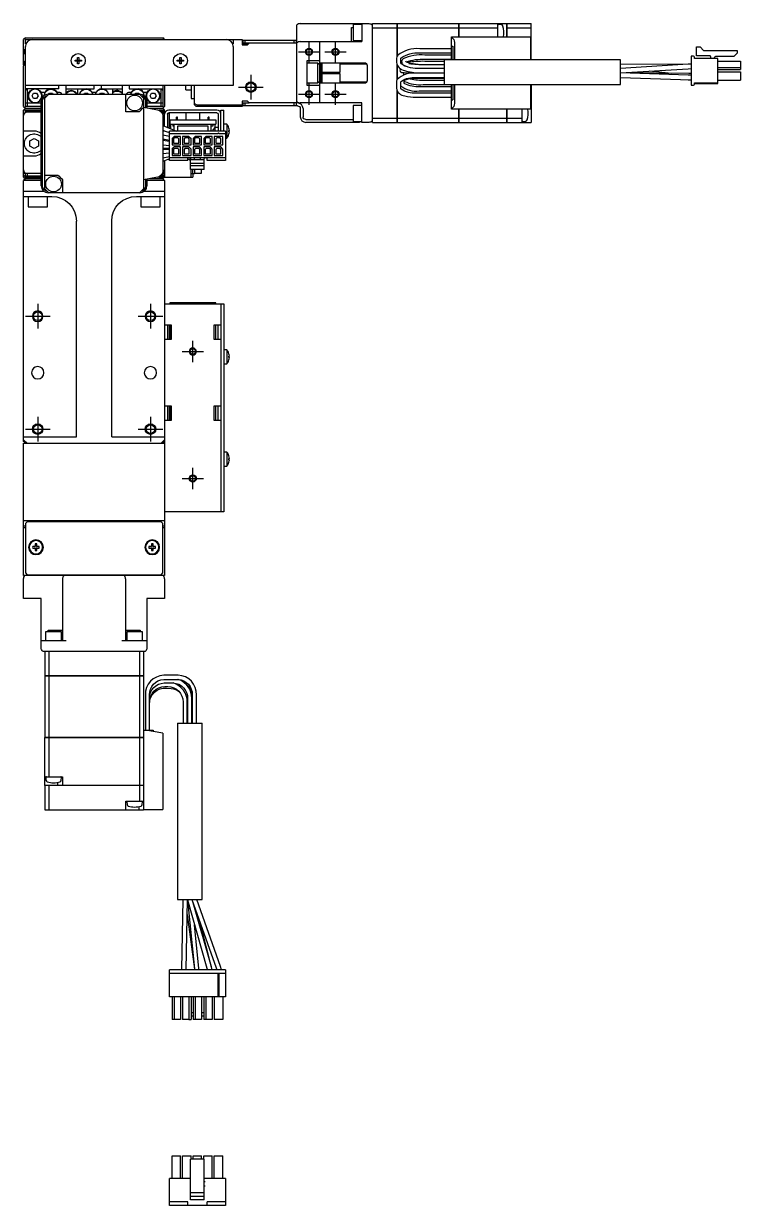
# Model space of a CAD drawing. Extents: x 0 to 1083, y -8 to 883.
# Drawn here: x 320 to 523.4, y 548.3 to 883.5 of the extents above; entities that cross this region are included whole.
import ezdxf

# ---------------------------------------------------------------- set-up
doc = ezdxf.new("R2010")
doc.units = 0
doc.header["$LTSCALE"] = 0.5
doc.linetypes.add('CENTER', pattern=[50.8, 31.75, -6.35, 6.35, -6.35])
for name, color, linetype in [('MSM_CENTER', 1, 'CENTER'), ('MSM_CONTINUOUS', 7, 'CONTINUOUS'), ('MSM_NARROW', 5, 'CONTINUOUS')]:
    doc.layers.add(name, color=color, linetype=linetype)

msp = doc.modelspace()

# ---------------------------------------------------------------- linework, layer by layer
at = {"layer": 'MSM_CENTER'}
for p, q in [((401, 872.47), (401, 878.47)), ((408.5, 872.47), (408.5, 878.47)), ((398, 875.47), (404, 875.47)), ((405.5, 875.47), (411.5, 875.47)), ((384.5, 868.97), (384.5, 861.97)), ((381, 865.47), (388, 865.47)), ((401, 860.47), (401, 866.47)), ((408.5, 860.47), (408.5, 866.47)), ((398, 863.47), (404, 863.47)), ((405.5, 863.47), (411.5, 863.47)), ((324, 803.97), (324, 796.97)), ((356, 803.97), (356, 796.97)), ((320.5, 800.47), (327.5, 800.47)), ((352.5, 800.47), (359.5, 800.47)), ((368, 787.47), (368, 793.47)), ((365, 790.47), (371, 790.47)), ((324, 771.97), (324, 764.97)), ((356, 771.97), (356, 764.97)), ((320.5, 768.47), (327.5, 768.47)), ((352.5, 768.47), (359.5, 768.47)), ((368, 751.47), (368, 757.47)), ((365, 754.47), (371, 754.47))]:
    msp.add_line(p, q, dxfattribs=at)
at = {"layer": 'MSM_CONTINUOUS'}
for p, q in [((397.5, 877.99), (397.5, 883.09)), ((398.5, 883.47), (418, 883.47)), ((413, 882.42), (413.5, 882.42)), ((413, 878.37), (413, 882.42)), ((413.5, 883.22), (413.5, 878.72)), ((416, 883.22), (413.5, 883.22)), ((416, 883.47), (416, 878.37)), ((419, 883.47), (425.99, 883.47)), ((419, 855.47), (419, 883.47)), ((419, 882.32), (425.99, 882.32)), ((425.99, 874.18), (425.99, 883.47)), ((426, 883.46), (425.99, 883.46)), ((426, 882.32), (425.99, 882.32)), ((426, 883.47), (426, 874.2)), ((426, 883.47), (443.49, 883.47)), ((426, 882.32), (443.49, 882.32)), ((443.49, 879.77), (443.49, 883.47)), ((443.5, 883.46), (443.49, 883.46)), ((443.5, 882.32), (443.49, 882.32)), ((443.5, 883.47), (457.1, 883.47)), ((443.5, 883.47), (443.5, 879.77)), ((443.5, 882.32), (454.6, 882.32)), ((454.6, 879.77), (454.6, 883.47)), ((455.59, 883.13), (454.82, 883.2)), ((457.1, 879.77), (457.1, 883.47)), ((457.1, 883.46), (457.11, 883.46)), ((457.1, 882.32), (457.11, 882.32)), ((457.11, 883.47), (464, 883.47)), ((457.11, 883.47), (457.11, 879.77)), ((457.11, 882.32), (464, 882.32)), ((464, 873.24), (464, 883.47)), ((320.5, 879.47), (320, 878.97)), ((320, 871.77), (320, 878.97)), ((320.5, 878.97), (320.25, 879.22)), ((320.5, 879.47), (359.5, 879.47)), ((320.5, 877.77), (320.5, 878.97)), ((320.5, 878.97), (382, 878.97)), ((359.75, 879.22), (359.5, 879.47)), ((359.75, 879.22), (359.5, 878.97)), ((360, 878.97), (359.75, 879.22)), ((379.5, 878.97), (379.5, 877.77)), ((382, 878.97), (382, 877.47)), ((382.3, 877.97), (382.3, 878.77)), ((382.3, 878.77), (397.3, 878.77)), ((382.8, 878.77), (382.8, 877.97)), ((396.8, 877.97), (396.8, 878.77)), ((397.3, 878.77), (397.3, 877.97)), ((398.5, 878.37), (416, 878.37)), ((404, 878.37), (404, 872.34)), ((413.5, 878.72), (416, 878.72)), ((441.4, 879.77), (463.9, 879.77)), ((441.4, 873.24), (441.4, 879.77)), ((441.4, 879.66), (442, 879.06)), ((463.9, 873.24), (463.9, 879.77)), ((320.2, 876.17), (320.2, 874.97)), ((320.2, 876.17), (320.5, 876.17)), ((320.2, 874.97), (320.5, 874.97)), ((320.5, 859.97), (320.5, 876.97)), ((379.5, 876.97), (379.5, 865.97)), ((383.75, 877.72), (382, 877.72)), ((382, 877.47), (383.5, 877.47)), ((397.5, 877.97), (382.3, 877.97)), ((384, 877.97), (383.5, 877.47)), ((397.5, 860.97), (397.5, 877.97)), ((441.4, 876.37), (432.4, 876.37)), ((432.4, 875.17), (441.4, 875.17)), ((441.4, 877.07), (441.79, 877.07)), ((441.79, 877.07), (441.79, 873.24)), ((442.27, 877.29), (442.27, 873.24)), ((510.95, 876.85), (511.95, 876.85)), ((510.95, 874.32), (510.95, 876.85)), ((511.95, 876.85), (512.97, 875.83)), ((512.97, 875.83), (522.51, 875.83)), ((522.51, 875.13), (521.51, 874.13)), ((522.51, 875.83), (522.51, 875.13)), ((320, 872.47), (320.5, 872.97)), ((320.5, 872.47), (320, 872.47)), ((320, 872.27), (320.5, 872.27)), ((320.5, 871.97), (320, 871.47)), ((320.1, 871.67), (320, 871.77)), ((320, 859.97), (320, 871.47)), ((320.1, 871.57), (320.1, 871.77)), ((320.5, 871.47), (320.25, 871.72)), ((320.5, 872.07), (320.4, 872.07)), ((334.62, 873.15), (335.32, 873.15)), ((334.62, 872.79), (334.62, 873.15)), ((335.32, 872.79), (334.62, 872.79)), ((335.32, 873.86), (335.68, 873.86)), ((335.32, 873.15), (335.32, 873.86)), ((335.33, 873.14), (335.32, 873.15)), ((335.33, 872.8), (335.32, 872.79)), ((335.32, 872.08), (335.32, 872.79)), ((335.68, 872.08), (335.32, 872.08)), ((335.33, 873.14), (335.67, 873.14)), ((335.33, 872.8), (335.33, 873.14)), ((335.67, 872.8), (335.33, 872.8)), ((335.67, 873.14), (335.68, 873.15)), ((335.67, 873.14), (335.67, 872.8)), ((335.67, 872.8), (335.68, 872.79)), ((335.68, 873.86), (335.68, 873.15)), ((335.68, 873.15), (336.39, 873.15)), ((335.68, 872.79), (335.68, 872.08)), ((336.39, 872.79), (335.68, 872.79)), ((336.39, 873.15), (336.39, 872.79)), ((363.62, 873.15), (364.32, 873.15)), ((363.62, 872.79), (363.62, 873.15)), ((364.32, 872.79), (363.62, 872.79)), ((364.32, 873.86), (364.68, 873.86)), ((364.32, 873.15), (364.32, 873.86)), ((364.33, 873.14), (364.32, 873.15)), ((364.33, 872.8), (364.32, 872.79)), ((364.32, 872.08), (364.32, 872.79)), ((364.68, 872.08), (364.32, 872.08)), ((364.33, 873.14), (364.67, 873.14)), ((364.33, 872.8), (364.33, 873.14)), ((364.67, 872.8), (364.33, 872.8)), ((364.67, 873.14), (364.68, 873.15)), ((364.67, 873.14), (364.67, 872.8)), ((364.67, 872.8), (364.68, 872.79)), ((364.68, 873.86), (364.68, 873.15)), ((364.68, 873.15), (365.39, 873.15)), ((364.68, 872.79), (364.68, 872.08)), ((365.39, 872.79), (364.68, 872.79)), ((365.39, 873.15), (365.39, 872.79)), ((400.5, 872.97), (404, 872.97)), ((400.5, 865.97), (400.5, 872.97)), ((403.5, 872.22), (400.5, 872.22)), ((403.5, 866.72), (403.5, 872.22)), ((404, 872.34), (404.09, 872.34)), ((404.01, 872.32), (404.09, 872.34)), ((404.1, 866.59), (404.1, 872.35)), ((404.3, 871.97), (404.1, 871.77)), ((404.3, 872.37), (416.7, 872.37)), ((404.3, 871.97), (404.3, 866.97)), ((404.6, 871.97), (404.3, 871.97)), ((404.6, 872.37), (404.6, 869.72)), ((409.8, 869.72), (409.8, 872.37)), ((417.39, 871.97), (409.8, 871.97)), ((417.5, 871.57), (417.5, 867.37)), ((425.8, 873.42), (425.8, 872.47)), ((425.99, 867.57), (425.99, 871.82)), ((426, 871.79), (426, 867.59)), ((427, 872.47), (427, 873.42)), ((427.29, 872.84), (427.28, 872.68)), ((427.28, 872.68), (427.3, 872.53)), ((427.33, 872.99), (427.29, 872.84)), ((427.3, 872.53), (427.32, 872.43)), ((427.32, 872.43), (427.34, 872.39)), ((427.32, 872.43), (427.32, 872.43)), ((427.4, 873.13), (427.33, 872.99)), ((427.34, 872.39), (427.41, 872.19)), ((427.5, 873.28), (427.4, 873.13)), ((427.41, 872.19), (427.48, 872.04)), ((427.48, 872.04), (427.58, 871.9)), ((427.57, 873.36), (427.5, 873.28)), ((427.66, 873.45), (427.57, 873.36)), ((427.58, 871.9), (427.58, 871.9)), ((428.52, 872.64), (428.46, 872.8)), ((439.4, 872.77), (433.86, 872.77)), ((441.4, 874.57), (433.88, 874.57)), ((433.88, 873.37), (441.4, 873.37)), ((433.98, 871.82), (433.94, 871.82)), ((439.4, 871.82), (433.96, 871.82)), ((439.4, 866.24), (439.4, 873.24)), ((489.4, 873.24), (439.4, 873.24)), ((489.4, 866.24), (489.4, 873.24)), ((509.07, 872.02), (489.4, 871.87)), ((508.54, 871.97), (489.4, 870.77)), ((509.4, 872.01), (508.54, 871.97)), ((509.4, 872.02), (508.79, 872.02)), ((509.4, 872.02), (509.07, 872.02)), ((510.12, 874.28), (509.4, 874.28)), ((509.4, 874.28), (509.4, 866)), ((510.42, 873.57), (510.42, 873.98)), ((517.05, 873.57), (510.42, 873.57)), ((514.8, 874.32), (510.95, 874.32)), ((514.95, 874.17), (514.95, 873.57)), ((516.1, 873.57), (516.1, 873.85)), ((521.51, 874.13), (516.38, 874.13)), ((517.05, 866.46), (517.05, 873.57)), ((517.05, 872.84), (523.4, 872.84)), ((523.4, 872.84), (523.4, 870.44)), ((404.6, 869.72), (409.8, 869.72)), ((404.6, 869.22), (404.6, 866.57)), ((409.8, 869.22), (404.6, 869.22)), ((409.8, 866.57), (409.8, 869.22)), ((426.84, 870.46), (426.8, 870.26)), ((426.8, 870.26), (426.8, 870.23)), ((426.8, 870.26), (426.8, 870.26)), ((426.8, 870.25), (426.8, 870.23)), ((426.8, 870.23), (426.81, 870.12)), ((426.81, 870.12), (426.85, 870)), ((427.01, 870.71), (426.84, 870.46)), ((426.85, 870), (426.9, 869.9)), ((426.9, 869.9), (426.97, 869.82)), ((426.97, 869.82), (427.06, 869.74)), ((427.06, 869.74), (427.15, 869.69)), ((427.15, 869.69), (427.25, 869.65)), ((427.25, 869.65), (427.37, 869.63)), ((427.37, 869.63), (427.37, 869.63)), ((427.8, 869.6), (427.8, 869.55)), ((427.8, 869.55), (427.8, 869.14)), ((427.8, 869.14), (427.8, 869.11)), ((427.8, 869.11), (427.86, 868.86)), ((439.4, 869.42), (431.4, 869.42)), ((431.4, 868.22), (431.47, 868.22)), ((439.4, 870.72), (432.4, 870.72)), ((432.4, 869.52), (439.4, 869.52)), ((432.4, 868.22), (439.4, 868.22)), ((508.61, 868.85), (489.4, 869.47)), ((489.4, 868.17), (509.29, 867.53)), ((489.42, 869.47), (508.62, 870.67)), ((508.73, 869.33), (489.42, 869.47)), ((503.88, 869.36), (497.55, 869.98)), ((509.4, 868.83), (508.61, 868.85)), ((508.62, 870.67), (509.4, 870.71)), ((509.4, 869.32), (508.73, 869.33)), ((517.05, 871.04), (523.4, 871.04)), ((517.05, 870.44), (523.4, 870.44)), ((517.05, 869.84), (523.4, 869.84)), ((523.4, 869.84), (523.4, 867.44)), ((379.5, 865.97), (320.5, 865.97)), ((320.5, 864.47), (321, 864.97)), ((330, 864.97), (320.5, 864.97)), ((321, 864.97), (321, 859.97)), ((330, 864.97), (330, 865.97)), ((332, 865.97), (332, 863.47)), ((332, 864.97), (340, 864.97)), ((335.3, 864.97), (335.3, 863.47)), ((340, 864.97), (340, 865.97)), ((342, 865.97), (342, 864.97)), ((342, 864.97), (348, 864.97)), ((345.3, 863.47), (345.3, 864.97)), ((348, 865.97), (348, 863.47)), ((350, 865.97), (350, 864.97)), ((350, 864.97), (359.5, 864.97)), ((359, 859.97), (359, 864.97)), ((359, 864.97), (359.5, 864.47)), ((359.5, 865.97), (359.5, 859.97)), ((360, 865.97), (360, 859.97)), ((366, 864.72), (366, 865.97)), ((366, 864.72), (367.5, 864.72)), ((367.5, 865.97), (367.5, 862.22)), ((368.5, 860.47), (368.5, 865.97)), ((400.5, 866.72), (403.5, 866.72)), ((404, 865.97), (400.5, 865.97)), ((404, 866.6), (404, 860.97)), ((404, 866.6), (404.09, 866.6)), ((404.09, 866.6), (404.01, 866.63)), ((404.1, 867.17), (404.3, 866.97)), ((404.3, 866.97), (404.6, 866.97)), ((416.7, 866.57), (404.3, 866.57)), ((409.8, 866.97), (417.39, 866.97)), ((425.8, 866.87), (425.8, 865.13)), ((427, 865.13), (427, 866.87)), ((428, 866.53), (428, 867.26)), ((428, 867.18), (428.08, 867.1)), ((430.12, 868.05), (432.4, 867.97)), ((432.4, 867.97), (439.4, 867.97)), ((441.4, 865.57), (432.4, 865.57)), ((439.4, 867.37), (433.4, 867.37)), ((433.4, 866.17), (441.4, 866.17)), ((439.4, 866.24), (489.4, 866.24)), ((441.4, 859.17), (441.4, 866.24)), ((441.79, 866.24), (441.79, 861.87)), ((442.27, 866.24), (442.27, 861.65)), ((463.9, 859.17), (463.9, 866.24)), ((464, 866.24), (464, 855.47)), ((508.57, 867.55), (509.4, 867.53)), ((509.29, 867.53), (509.4, 867.52)), ((509.4, 866), (510.12, 866)), ((510.42, 866.71), (517.05, 866.71)), ((510.42, 866.3), (510.42, 866.71)), ((510.42, 866.46), (517.05, 866.46)), ((517.05, 867.44), (523.4, 867.44)), ((322.39, 862.97), (322.82, 863.72)), ((322.82, 862.22), (322.39, 862.97)), ((322.82, 863.72), (323.68, 863.72)), ((323.68, 862.22), (322.82, 862.22)), ((323.68, 863.72), (324.12, 862.97)), ((324.12, 862.97), (323.68, 862.22)), ((326.02, 863.97), (324.98, 863.97)), ((324.98, 861.97), (325.07, 861.97)), ((325, 837.47), (325, 861.47)), ((325.38, 837.47), (325.38, 861.47)), ((326, 836.63), (326, 862.32)), ((327, 863.47), (353, 863.47)), ((327.17, 863.47), (327.32, 863.72)), ((327.32, 863.72), (328.18, 863.72)), ((328.18, 863.72), (328.33, 863.47)), ((330, 863.97), (329.48, 863.97)), ((337.17, 863.47), (337.32, 863.72)), ((337.32, 863.72), (338.18, 863.72)), ((338.18, 863.72), (338.33, 863.47)), ((340.52, 863.97), (339.48, 863.97)), ((341.67, 863.47), (341.82, 863.72)), ((341.82, 863.72), (342.68, 863.72)), ((342.68, 863.72), (342.83, 863.47)), ((349, 858.47), (349, 863.47)), ((350.52, 863.97), (350, 863.97)), ((351.67, 863.47), (351.82, 863.72)), ((351.82, 863.72), (352.68, 863.72)), ((352.68, 863.72), (352.83, 863.47)), ((355.02, 863.97), (353.98, 863.97)), ((354, 862.32), (354, 836.62)), ((354.62, 861.47), (354.62, 859.66)), ((354.94, 861.97), (355.02, 861.97)), ((355, 861.47), (355, 859.59)), ((355.89, 862.97), (356.32, 863.72)), ((356.32, 862.22), (355.89, 862.97)), ((356.32, 863.72), (357.18, 863.72)), ((357.18, 862.22), (356.32, 862.22)), ((357.18, 863.72), (357.62, 862.97)), ((357.62, 862.97), (357.18, 862.22)), ((367.5, 862.22), (368.5, 862.22)), ((383.5, 861.47), (382, 861.47)), ((382, 861.47), (382, 859.97)), ((383.5, 861.47), (384, 860.97)), ((425.99, 855.47), (425.99, 864.52)), ((426, 864.5), (426, 855.47)), ((441.4, 863.77), (431.4, 863.77)), ((431.4, 862.57), (441.4, 862.57)), ((432.27, 864.37), (432.4, 864.37)), ((432.4, 864.37), (441.4, 864.37)), ((441.4, 861.87), (441.79, 861.87)), ((320, 859.97), (320.5, 859.47)), ((320.25, 859.22), (320, 858.97)), ((325, 858.97), (320, 858.97)), ((320, 839.97), (320, 858.97)), ((320.25, 859.72), (320.5, 859.97)), ((320.25, 859.22), (320.5, 859.47)), ((320.5, 858.97), (320.25, 859.22)), ((320.5, 860.97), (325, 860.97)), ((325, 859.97), (320.5, 859.97)), ((320.5, 859.47), (325, 859.47)), ((320.5, 858.24), (320.5, 858.77)), ((320.5, 858.77), (325, 858.77)), ((321, 858.77), (321, 858.37)), ((325, 858.37), (321, 858.37)), ((352.75, 858.47), (349, 858.47)), ((354, 859.77), (358.01, 859.06)), ((355, 860.97), (359.5, 860.97)), ((359.5, 859.97), (355, 859.97)), ((355.7, 859.47), (359.5, 859.47)), ((360, 858.97), (358.35, 858.97)), ((358.73, 858.77), (359.5, 858.77)), ((359, 858.54), (359, 858.77)), ((359.5, 859.97), (359.75, 859.72)), ((359.5, 859.47), (360, 859.97)), ((359.5, 859.47), (359.75, 859.22)), ((359.75, 859.22), (359.5, 858.97)), ((359.5, 858.77), (359.5, 858.24)), ((360, 858.97), (359.75, 859.22)), ((360, 854.36), (360, 858.97)), ((374.8, 858.97), (361.2, 858.97)), ((374.8, 858.17), (361.2, 858.17)), ((366, 858.17), (366, 856.17)), ((368.5, 860.78), (369.11, 860.47)), ((369, 859.97), (368.5, 860.47)), ((382, 859.97), (369, 859.97)), ((369.11, 860.47), (382, 860.47)), ((369.11, 860.47), (369.61, 859.97)), ((370, 856.17), (370, 858.17)), ((376, 858.97), (376.8, 858.97)), ((376, 852.94), (376, 858.97)), ((376.8, 852.94), (376.8, 858.97)), ((382.3, 860.17), (382.3, 860.97)), ((382.3, 860.97), (384, 860.97)), ((397.7, 860.17), (382.3, 860.17)), ((382.8, 860.97), (382.8, 860.17)), ((397.7, 860.97), (384, 860.97)), ((396.8, 860.17), (396.8, 860.97)), ((397.3, 860.97), (397.3, 860.17)), ((416, 860.97), (398.5, 860.97)), ((398.5, 859.37), (398.5, 857.07)), ((399.3, 859.37), (399.3, 857.07)), ((413.5, 860.22), (413.5, 855.72)), ((416, 860.22), (413.5, 860.22)), ((416, 855.47), (416, 860.97)), ((442, 859.88), (441.4, 859.28)), ((463.9, 859.17), (441.4, 859.17)), ((443.49, 855.47), (443.49, 859.17)), ((443.5, 859.17), (443.5, 855.47)), ((457.1, 855.47), (457.1, 859.17)), ((457.11, 859.17), (457.11, 855.47)), ((461.5, 855.47), (461.5, 859.17)), ((463.9, 859.22), (464, 859.22)), ((320.2, 857.97), (320, 857.97)), ((359.5, 857.29), (359.5, 841.65)), ((360, 857.97), (359.8, 857.97)), ((360.8, 857.77), (360.8, 854.02)), ((361.3, 857.97), (360.86, 857.97)), ((361.3, 857.97), (361.3, 853.97)), ((361.5, 856.17), (361.5, 854.97)), ((361.5, 856.17), (374.5, 856.17)), ((361.5, 854.97), (374.5, 854.97)), ((361.75, 853.62), (361.75, 854.97)), ((362.3, 854.97), (362.3, 854.42)), ((362.75, 853.19), (362.75, 854.97)), ((363.38, 856.17), (363.38, 856.97)), ((363.63, 856.97), (363.38, 856.97)), ((363.63, 856.17), (363.63, 856.97)), ((372.38, 856.17), (372.38, 856.97)), ((372.63, 856.97), (372.38, 856.97)), ((372.63, 856.17), (372.63, 856.97)), ((373.25, 852.94), (373.25, 854.97)), ((373.71, 854.97), (373.71, 854.42)), ((374.25, 854.97), (374.25, 853.92)), ((374.5, 856.17), (374.5, 854.97)), ((375.2, 857.77), (375.2, 852.94)), ((377.7, 854.97), (376.8, 854.97)), ((377.7, 854.97), (377.7, 850.97)), ((400.1, 856.27), (413.5, 856.27)), ((415.3, 855.47), (400.1, 855.47)), ((413.5, 855.72), (416, 855.72)), ((414.8, 855.47), (414.8, 855.72)), ((415.3, 855.72), (415.3, 855.47)), ((418, 855.47), (416, 855.47)), ((419, 856.63), (425.99, 856.63)), ((419, 855.47), (425.99, 855.47)), ((426, 856.63), (425.99, 856.63)), ((426, 855.48), (425.99, 855.48)), ((426, 856.63), (443.49, 856.63)), ((426, 855.47), (443.49, 855.47)), ((443.5, 856.63), (443.49, 856.63)), ((443.5, 855.48), (443.49, 855.48)), ((443.5, 856.63), (457.1, 856.63)), ((443.5, 855.47), (457.1, 855.47)), ((457.1, 856.63), (457.11, 856.63)), ((457.1, 855.48), (457.11, 855.48)), ((457.11, 856.63), (461.5, 856.63)), ((457.11, 855.47), (464, 855.47)), ((461.71, 855.74), (462.48, 855.81)), ((323, 852.97), (320, 852.97)), ((359.5, 854.57), (363.35, 852.94)), ((359.5, 853.2), (361.4, 852.6)), ((359.5, 851.95), (361.4, 851.58)), ((359.52, 853.26), (360.13, 853)), ((360, 853.04), (360, 853.06)), ((360.92, 853.97), (361.3, 853.97)), ((377.25, 852.94), (361.4, 852.94)), ((361.4, 844.66), (361.4, 852.94)), ((375.17, 852.23), (361.4, 852.23)), ((362.72, 851.5), (362.12, 850.9)), ((362.75, 854.42), (362.3, 854.42)), ((364.52, 851.5), (362.72, 851.5)), ((363.75, 852.94), (363.75, 854.47)), ((363.75, 854.47), (372.25, 854.47)), ((364.52, 849.1), (364.52, 851.5)), ((365.12, 851.5), (365.12, 849.1)), ((366.92, 851.5), (365.12, 851.5)), ((366.92, 851.5), (367.52, 850.9)), ((368.72, 851.5), (368.12, 850.9)), ((370.52, 851.5), (368.72, 851.5)), ((370.52, 849.1), (370.52, 851.5)), ((371.72, 851.5), (371.12, 850.9)), ((373.52, 851.5), (371.72, 851.5)), ((372.25, 854.47), (372.25, 852.94)), ((373.71, 854.42), (373.25, 854.42)), ((373.52, 849.1), (373.52, 851.5)), ((374.3, 853.97), (373.8, 853.47)), ((373.8, 852.94), (373.8, 853.47)), ((376.52, 851.5), (374.12, 851.5)), ((374.12, 851.5), (374.12, 849.1)), ((374.3, 853.97), (374.3, 852.94)), ((375.2, 853.97), (374.3, 853.97)), ((375.17, 852.23), (375.17, 852.33)), ((375.47, 852.33), (375.47, 852.23)), ((377.25, 852.23), (375.47, 852.23)), ((376.52, 849.1), (376.52, 851.5)), ((377.25, 852.94), (377.25, 844.66)), ((378.27, 853.86), (378.28, 853.86)), ((378.27, 852.79), (378.27, 853.15)), ((378.27, 853.15), (378.39, 853.15)), ((378.39, 852.79), (378.27, 852.79)), ((378.28, 852.08), (378.27, 852.08)), ((321.75, 850.19), (323, 850.91)), ((321.75, 848.75), (321.75, 850.19)), ((323, 848.03), (321.75, 848.75)), ((323, 850.91), (324.25, 850.19)), ((324.25, 848.75), (323, 848.03)), ((324.25, 850.19), (324.25, 848.75)), ((361.4, 850.36), (359.5, 850.73)), ((361.4, 850.07), (359.5, 850.35)), ((359.5, 849.13), (361.4, 848.86)), ((361.4, 848.1), (359.5, 848.06)), ((360, 850.63), (360, 850.27)), ((360, 848.07), (360, 847.78)), ((362.12, 850.9), (362.12, 849.1)), ((362.12, 849.1), (364.52, 849.1)), ((362.12, 847.9), (362.72, 848.5)), ((362.79, 851.05), (362.54, 850.8)), ((362.54, 850.8), (362.54, 849.55)), ((362.54, 849.55), (364.01, 849.55)), ((362.79, 848.05), (362.54, 847.8)), ((364.52, 848.5), (362.72, 848.5)), ((363.76, 851.05), (362.79, 851.05)), ((363.76, 848.05), (362.79, 848.05)), ((364.01, 850.8), (363.76, 851.05)), ((364.01, 847.8), (363.76, 848.05)), ((364.01, 849.55), (364.01, 850.8)), ((364.52, 846.1), (364.52, 848.5)), ((365.12, 849.1), (367.52, 849.1)), ((366.92, 848.5), (365.12, 848.5)), ((365.12, 848.5), (365.12, 846.1)), ((365.79, 851.05), (365.54, 850.8)), ((365.54, 850.8), (365.54, 849.55)), ((365.54, 849.55), (367.01, 849.55)), ((365.79, 848.05), (365.54, 847.8)), ((366.76, 851.05), (365.79, 851.05)), ((366.76, 848.05), (365.79, 848.05)), ((367.01, 850.8), (366.76, 851.05)), ((367.01, 847.8), (366.76, 848.05)), ((367.52, 847.9), (366.92, 848.5)), ((367.01, 849.55), (367.01, 850.8)), ((367.52, 849.1), (367.52, 850.9)), ((368.12, 850.9), (368.12, 849.1)), ((368.12, 849.1), (370.52, 849.1)), ((368.12, 848.5), (368.12, 846.1)), ((369.92, 848.5), (368.12, 848.5)), ((368.79, 851.05), (368.54, 850.8)), ((368.54, 850.8), (368.54, 849.55)), ((368.54, 849.55), (370.01, 849.55)), ((368.79, 848.05), (368.54, 847.8)), ((369.76, 851.05), (368.79, 851.05)), ((369.76, 848.05), (368.79, 848.05)), ((370.01, 850.8), (369.76, 851.05)), ((370.01, 847.8), (369.76, 848.05)), ((370.52, 847.9), (369.92, 848.5)), ((370.01, 849.55), (370.01, 850.8)), ((371.12, 850.9), (371.12, 849.1)), ((371.12, 849.1), (373.52, 849.1)), ((372.92, 848.5), (371.12, 848.5)), ((371.12, 848.5), (371.12, 846.1)), ((371.79, 851.05), (371.54, 850.8)), ((371.54, 850.8), (371.54, 849.55)), ((371.54, 849.55), (373.01, 849.55)), ((371.79, 848.05), (371.54, 847.8)), ((372.76, 851.05), (371.79, 851.05)), ((372.76, 848.05), (371.79, 848.05)), ((373.01, 850.8), (372.76, 851.05)), ((373.01, 847.8), (372.76, 848.05)), ((373.52, 847.9), (372.92, 848.5)), ((373.01, 849.55), (373.01, 850.8)), ((374.12, 849.1), (376.52, 849.1)), ((374.12, 848.5), (374.12, 846.1)), ((375.92, 848.5), (374.12, 848.5)), ((374.79, 851.05), (374.54, 850.8)), ((374.54, 850.8), (374.54, 849.55)), ((374.54, 849.55), (376.01, 849.55)), ((374.79, 848.05), (374.54, 847.8)), ((375.76, 851.05), (374.79, 851.05)), ((375.76, 848.05), (374.79, 848.05)), ((376.01, 850.8), (375.76, 851.05)), ((376.01, 847.8), (375.76, 848.05)), ((376.52, 847.9), (375.92, 848.5)), ((376.01, 849.55), (376.01, 850.8)), ((377.25, 850.97), (377.7, 850.97)), ((320, 845.97), (323, 845.97)), ((359.5, 847.74), (361.4, 847.9)), ((361.4, 846.69), (359.5, 846.53)), ((361.4, 845.72), (359.5, 845.3)), ((361.4, 845.17), (359.5, 844.37)), ((361.4, 844.97), (360.92, 844.97)), ((377.25, 845.37), (361.4, 845.37)), ((366.59, 844.66), (361.4, 844.66)), ((362.12, 847.9), (362.12, 846.1)), ((362.12, 846.1), (364.52, 846.1)), ((362.54, 847.8), (362.54, 846.55)), ((362.54, 846.55), (364.01, 846.55)), ((364.01, 846.55), (364.01, 847.8)), ((365.12, 846.1), (367.52, 846.1)), ((365.54, 847.8), (365.54, 846.55)), ((365.54, 846.55), (367.01, 846.55)), ((366.59, 844.66), (366.59, 845.37)), ((367.39, 844.97), (366.59, 844.97)), ((367, 844.97), (367.39, 844.58)), ((367.01, 846.55), (367.01, 847.8)), ((367.39, 842.09), (367.39, 845.12)), ((371.25, 844.81), (367.39, 844.81)), ((367.52, 846.1), (367.52, 847.9)), ((368.12, 846.1), (370.52, 846.1)), ((368.5, 844.81), (368.5, 845.37)), ((368.5, 844.97), (368.5, 844.81)), ((368.5, 844.97), (368.5, 844.97)), ((370.15, 844.87), (368.5, 844.87)), ((368.54, 847.8), (368.54, 846.55)), ((368.54, 846.55), (370.01, 846.55)), ((370.01, 846.55), (370.01, 847.8)), ((370.15, 844.81), (370.15, 845.37)), ((370.52, 846.1), (370.52, 847.9)), ((371.12, 846.1), (373.52, 846.1)), ((371.25, 842.09), (371.25, 845.12)), ((371.54, 847.8), (371.54, 846.55)), ((371.54, 846.55), (373.01, 846.55)), ((372.05, 844.66), (372.05, 845.37)), ((377.25, 844.66), (372.05, 844.66)), ((373.01, 846.55), (373.01, 847.8)), ((373.52, 846.1), (373.52, 847.9)), ((374.12, 846.1), (376.52, 846.1)), ((374.54, 847.8), (374.54, 846.55)), ((374.54, 846.55), (376.01, 846.55)), ((376.01, 846.55), (376.01, 847.8)), ((376.52, 846.1), (376.52, 847.9)), ((360, 844.58), (360, 839.97)), ((371.25, 843.81), (367.39, 843.81)), ((371.25, 843.11), (367.39, 843.11)), ((371.25, 842.09), (367.39, 842.09)), ((367.5, 839.97), (367.5, 842.09)), ((368, 840.97), (368, 842.09)), ((368.5, 842.09), (368.5, 840.97)), ((370.5, 841.07), (370.5, 842.09)), ((321, 840.97), (320, 840.97)), ((320, 840.47), (320.5, 839.97)), ((320, 839.97), (320.5, 839.47)), ((320.5, 839.47), (320, 838.97)), ((320, 764.97), (320, 838.97)), ((325, 838.97), (320, 838.97)), ((320.25, 839.72), (320.5, 839.97)), ((320.5, 840.17), (320.5, 840.97)), ((325, 840.17), (320.5, 840.17)), ((320.5, 839.97), (325, 839.97)), ((325, 839.47), (320.5, 839.47)), ((321, 840.97), (321, 840.17)), ((325, 840.97), (321, 840.97)), ((326, 840.47), (329.75, 840.47)), ((331, 839.22), (331, 835.47)), ((358.01, 839.88), (354, 839.17)), ((354.62, 839.28), (354.62, 837.47)), ((355, 839.35), (355, 837.47)), ((360, 838.97), (355, 838.97)), ((359.5, 839.47), (355.7, 839.47)), ((358.35, 839.97), (359.5, 839.97)), ((359.5, 840.17), (358.73, 840.17)), ((359, 840.17), (359, 840.41)), ((360, 840.97), (359.37, 840.97)), ((359.5, 840.97), (359.5, 840.17)), ((359.5, 839.97), (360, 840.47)), ((359.5, 839.97), (359.75, 839.72)), ((359.75, 839.72), (359.5, 839.47)), ((360, 838.97), (359.5, 839.47)), ((359.75, 839.72), (360, 839.97)), ((360, 839.97), (368, 839.97)), ((360, 838.97), (360, 726.97)), ((367.5, 840.97), (368.5, 840.97)), ((368, 840.97), (368, 839.97)), ((368.5, 841.07), (370.5, 841.07)), ((320, 835.97), (325.68, 835.97)), ((353, 835.47), (327, 835.47)), ((354.32, 835.97), (360, 835.97)), ((320, 834.47), (328, 834.47)), ((321.25, 834.47), (321.25, 831.47)), ((321.25, 831.47), (326.75, 831.47)), ((326.75, 831.47), (326.75, 834.47)), ((352, 834.47), (360, 834.47)), ((353.25, 834.47), (353.25, 831.47)), ((353.25, 831.47), (358.75, 831.47)), ((358.75, 831.47), (358.75, 834.47)), ((335, 766.27), (335, 827.47)), ((345, 766.27), (345, 827.47)), ((360, 803.97), (376.8, 803.97)), ((361.5, 804.27), (361.5, 803.97)), ((374.5, 804.27), (361.5, 804.27)), ((374.5, 803.97), (374.5, 804.27)), ((376, 803.97), (376, 744.97)), ((376.8, 803.97), (376.8, 744.97)), ((362, 797.97), (360, 797.97)), ((360.8, 797.97), (360.8, 797.02)), ((361.3, 797.97), (361.3, 793.97)), ((361.5, 797.97), (361.5, 793.97)), ((362, 793.97), (362, 797.97)), ((374, 797.97), (374, 793.97)), ((376, 797.97), (374, 797.97)), ((374.5, 793.97), (374.5, 797.97)), ((375.2, 793.97), (375.2, 797.97)), ((360.8, 797.02), (360.8, 794.92)), ((360.8, 794.92), (360.8, 793.97)), ((360, 793.97), (362, 793.97)), ((374, 793.97), (376, 793.97)), ((377.7, 790.97), (376.8, 790.97)), ((377.7, 790.97), (377.7, 786.97)), ((378.27, 789.86), (378.28, 789.86)), ((378.27, 789.15), (378.39, 789.15)), ((378.27, 788.79), (378.27, 789.15)), ((378.39, 788.79), (378.27, 788.79)), ((378.28, 788.08), (378.27, 788.08)), ((376.8, 786.97), (377.7, 786.97)), ((362, 774.97), (360, 774.97)), ((360.8, 774.97), (360.8, 774.02)), ((361.3, 774.97), (361.3, 770.97)), ((361.5, 774.97), (361.5, 770.97)), ((362, 770.97), (362, 774.97)), ((376, 774.97), (374, 774.97)), ((374, 774.97), (374, 770.97)), ((374.5, 770.97), (374.5, 774.97)), ((375.2, 770.97), (375.2, 774.97)), ((360, 770.97), (362, 770.97)), ((360.8, 774.02), (360.8, 771.92)), ((360.8, 771.92), (360.8, 770.97)), ((374, 770.97), (376, 770.97)), ((320, 766.27), (335, 766.27)), ((320, 765.47), (321, 764.47)), ((320.25, 764.72), (320, 764.97)), ((320, 764.47), (360, 764.47)), ((320, 726.97), (320, 764.47)), ((320.25, 764.72), (320.5, 764.97)), ((320.5, 764.47), (320.25, 764.72)), ((345, 766.27), (360, 766.27)), ((359, 764.47), (360, 765.47)), ((359.5, 764.97), (359.75, 764.72)), ((359.75, 764.72), (359.5, 764.47)), ((360, 764.97), (359.75, 764.72)), ((377.7, 761.97), (376.8, 761.97)), ((377.7, 761.97), (377.7, 757.97)), ((378.27, 760.86), (378.28, 760.86)), ((376.8, 757.97), (377.7, 757.97)), ((378.27, 760.15), (378.39, 760.15)), ((378.27, 759.79), (378.27, 760.15)), ((378.39, 759.79), (378.27, 759.79)), ((378.28, 759.08), (378.27, 759.08)), ((376.8, 744.97), (360, 744.97)), ((360, 742.47), (320, 742.47)), ((320.5, 740.97), (320, 740.97)), ((321, 742.17), (320.5, 741.67)), ((320.5, 741.67), (320.5, 727.67)), ((359, 742.17), (321, 742.17)), ((325.5, 742.17), (325.5, 742.47)), ((326.25, 742.47), (326.25, 742.17)), ((331.75, 742.17), (331.75, 742.47)), ((335.2, 742.47), (335, 742.27)), ((345, 742.27), (335, 742.27)), ((335, 742.27), (335, 742.17)), ((345, 742.27), (344.8, 742.47)), ((345, 742.17), (345, 742.27)), ((348.25, 742.47), (348.25, 742.17)), ((353.75, 742.17), (353.75, 742.47)), ((354.5, 742.47), (354.5, 742.17)), ((359.5, 741.67), (359, 742.17)), ((359.5, 727.67), (359.5, 741.67)), ((360, 740.97), (359.5, 740.97)), ((320.5, 740.47), (320, 740.47)), ((360, 740.47), (359.5, 740.47)), ((323.26, 735.21), (322.58, 735.21)), ((322.58, 734.73), (323.26, 734.73)), ((323.26, 735.89), (323.26, 735.21)), ((323.26, 734.73), (323.26, 734.05)), ((323.74, 735.21), (323.74, 735.89)), ((324.42, 735.21), (323.74, 735.21)), ((323.74, 734.05), (323.74, 734.73)), ((323.74, 734.73), (324.42, 734.73)), ((356.26, 735.21), (355.58, 735.21)), ((355.58, 734.73), (356.26, 734.73)), ((356.26, 735.89), (356.26, 735.21)), ((356.26, 734.73), (356.26, 734.05)), ((356.74, 735.21), (356.74, 735.89)), ((357.42, 735.21), (356.74, 735.21)), ((356.74, 734.05), (356.74, 734.73)), ((356.74, 734.73), (357.42, 734.73)), ((320.5, 727.67), (321, 727.17)), ((359, 727.17), (359.5, 727.67)), ((360, 726.97), (320, 726.97)), ((320, 720.47), (320, 725.97)), ((321, 727.17), (359, 727.17)), ((325.5, 727.17), (325.5, 726.97)), ((330, 727.17), (330, 726.97)), ((331, 727.17), (331, 726.97)), ((331.1, 708.47), (331.1, 725.97)), ((332.5, 727.17), (332.5, 726.97)), ((347.5, 726.97), (347.5, 727.17)), ((348.9, 725.97), (348.9, 708.47)), ((349, 727.17), (349, 726.97)), ((350, 726.97), (350, 727.17)), ((354.5, 726.97), (354.5, 727.17)), ((360, 725.97), (360, 720.47)), ((325, 720.47), (320, 720.47)), ((325, 706.47), (325, 720.47)), ((355, 720.47), (355, 706.47)), ((360, 720.47), (355, 720.47)), ((330.75, 710.97), (326.25, 710.97)), ((326.25, 710.97), (326.25, 708.47)), ((326.92, 710.97), (326.92, 711.47)), ((326.92, 711.47), (331.1, 711.47)), ((330.75, 708.47), (330.75, 710.97)), ((348.9, 711.47), (353.08, 711.47)), ((353.75, 710.97), (349.25, 710.97)), ((349.25, 710.97), (349.25, 708.47)), ((353.08, 711.47), (353.08, 710.97)), ((353.75, 708.47), (353.75, 710.97)), ((325, 708.47), (332.1, 708.47)), ((347.9, 708.47), (355, 708.47)), ((325.38, 705.47), (354.62, 705.47)), ((326, 705.47), (326, 698.48)), ((327.16, 705.47), (327.16, 698.48)), ((352.85, 705.47), (352.85, 698.48)), ((354, 705.47), (354, 698.48)), ((326, 698.48), (354, 698.48)), ((326, 698.47), (326, 680.98)), ((354, 698.47), (326, 698.47)), ((326.01, 698.47), (326.01, 698.48)), ((327.16, 698.47), (327.16, 680.98)), ((327.17, 698.47), (327.17, 698.48)), ((352.84, 698.47), (352.84, 698.48)), ((352.85, 698.47), (352.85, 680.98)), ((353.99, 698.47), (353.99, 698.48)), ((354, 698.47), (354, 660.47)), ((363.85, 698.67), (359.75, 698.67)), ((359.75, 697.47), (363.85, 697.47)), ((363.85, 697.46), (363.81, 697.47)), ((359.91, 696.47), (362.39, 696.47)), ((360.06, 695.47), (360.94, 695.47)), ((360.52, 695), (361.9, 694.87)), ((367.67, 693.57), (367.45, 693.97)), ((354.55, 693.07), (354.55, 683.07)), ((355.75, 683.07), (355.75, 693.07)), ((355.75, 690.59), (355.76, 690.83)), ((365.25, 691.07), (365.25, 685.07)), ((366.4, 692.78), (366.39, 692.8)), ((366.39, 692.8), (366.4, 692.78)), ((366.45, 692.07), (366.4, 692.78)), ((366.4, 692.78), (366.55, 691.57)), ((366.45, 685.07), (366.45, 692.07)), ((366.55, 692.07), (366.55, 685.07)), ((367.75, 685.07), (367.75, 692.07)), ((367.85, 693.07), (367.85, 685.07)), ((369.05, 685.07), (369.05, 693.07)), ((363.65, 685.07), (370.65, 685.07)), ((363.65, 685.07), (363.65, 635.07)), ((370.65, 635.07), (370.65, 685.07)), ((326, 680.98), (354, 680.98)), ((354, 680.97), (326, 680.97)), ((326, 667.37), (326, 680.97)), ((326.01, 680.97), (326.01, 680.98)), ((327.16, 680.97), (327.16, 669.87)), ((327.17, 680.97), (327.17, 680.98)), ((352.84, 680.97), (352.84, 680.98)), ((352.85, 680.97), (352.85, 667.37)), ((353.99, 680.97), (353.99, 680.98)), ((354, 683.07), (356.8, 683.07)), ((359.5, 682.21), (354.6, 683.07)), ((356.8, 683.07), (356.8, 682.68)), ((359.5, 682.21), (359.5, 660.57)), ((326, 669.87), (331, 669.87)), ((354, 667.37), (326, 667.37)), ((326, 667.36), (326, 660.47)), ((354, 667.36), (326, 667.36)), ((326.01, 667.37), (326.01, 667.36)), ((326.27, 669.65), (326.34, 668.88)), ((327.16, 667.36), (327.16, 660.47)), ((327.17, 667.37), (327.17, 667.36)), ((329.75, 667.37), (329.75, 668.3)), ((330.67, 668.88), (330.73, 669.65)), ((331, 669.87), (331, 667.37)), ((352.84, 667.37), (352.84, 667.36)), ((352.85, 667.36), (352.85, 662.97)), ((353.99, 667.37), (353.99, 667.36)), ((326, 660.47), (354, 660.47)), ((349, 662.97), (354, 662.97)), ((349, 660.47), (349, 662.97)), ((349.27, 662.76), (349.34, 661.99)), ((352.75, 660.47), (352.75, 661.41)), ((353.67, 661.99), (353.73, 662.76)), ((354, 660.57), (359.5, 660.57)), ((363.65, 635.07), (370.65, 635.07)), ((365.2, 635.07), (364.8, 615.18)), ((366.1, 615.15), (366.5, 635.07)), ((366.5, 634.98), (372.03, 615.56)), ((366.51, 634.95), (368.47, 615.35)), ((367.76, 635.07), (374.65, 615.67)), ((373.29, 615.92), (368.09, 634.13)), ((375.88, 616.1), (369.14, 635.07)), ((366.42, 630.77), (368.46, 615.31)), ((369.76, 615.48), (368.52, 627.89)), ((373.33, 615.83), (370.22, 628.14)), ((377.25, 615.07), (361.4, 615.07)), ((361.4, 607.42), (361.4, 615.07)), ((377.25, 614.05), (361.4, 614.05)), ((364.8, 615.18), (364.8, 615.07)), ((366.1, 615.07), (366.1, 615.22)), ((366.1, 615.07), (366.1, 615.15)), ((368.47, 615.35), (368.49, 615.07)), ((369.79, 615.07), (369.76, 615.48)), ((372.03, 615.56), (372.15, 615.07)), ((373.46, 615.07), (373.29, 615.92)), ((373.47, 615.07), (373.33, 615.83)), ((374.65, 615.67), (374.82, 615.07)), ((374.65, 615.67), (374.81, 615.07)), ((375.17, 607.42), (375.17, 614.05)), ((375.47, 607.42), (375.47, 614.05)), ((376.14, 615.07), (375.88, 616.1)), ((377.25, 615.07), (377.25, 607.42)), ((377.25, 607.42), (361.4, 607.42)), ((362.12, 607.42), (362.12, 601.07)), ((362.72, 607.42), (362.72, 601.07)), ((364.52, 607.42), (364.52, 601.07)), ((365.12, 607.42), (365.12, 601.07)), ((366.92, 607.42), (366.92, 601.07)), ((367.52, 607.42), (367.52, 601.07)), ((368.12, 607.42), (368.12, 601.07)), ((368.72, 607.42), (368.72, 601.07)), ((370.52, 607.42), (370.52, 601.07)), ((371.12, 607.42), (371.12, 601.07)), ((371.72, 607.42), (371.72, 601.07)), ((373.52, 607.42), (373.52, 601.07)), ((374.12, 607.42), (374.12, 601.07)), ((376.52, 607.42), (376.52, 601.07)), ((362.72, 601.07), (362.12, 601.07)), ((364.52, 601.07), (362.72, 601.07)), ((366.92, 601.07), (365.12, 601.07)), ((366.92, 601.07), (367.52, 601.07)), ((368.12, 602.96), (367.52, 602.96)), ((368.12, 601.96), (367.52, 601.96)), ((368.72, 601.07), (368.12, 601.07)), ((370.52, 601.07), (368.72, 601.07)), ((371.12, 602.96), (370.52, 602.96)), ((371.12, 601.96), (370.52, 601.96)), ((371.72, 601.07), (371.12, 601.07)), ((373.52, 601.07), (371.72, 601.07)), ((376.52, 601.07), (374.12, 601.07)), ((362.12, 555.96), (362.12, 562.31)), ((362.12, 562.31), (364.52, 562.31)), ((364.52, 555.96), (364.52, 562.31)), ((365.12, 555.96), (365.12, 562.31)), ((365.12, 562.31), (367.52, 562.31)), ((367.39, 549.86), (367.39, 561.42)), ((371.25, 561.42), (367.39, 561.42)), ((367.52, 561.42), (367.52, 562.31)), ((368.12, 562.31), (370.52, 562.31)), ((368.12, 561.42), (368.12, 562.31)), ((370.52, 561.42), (370.52, 562.31)), ((371.12, 561.42), (371.12, 562.31)), ((371.12, 562.31), (373.52, 562.31)), ((371.25, 549.86), (371.25, 561.42)), ((373.52, 555.96), (373.52, 562.31)), ((374.12, 562.31), (376.52, 562.31)), ((374.12, 555.96), (374.12, 562.31)), ((376.52, 555.96), (376.52, 562.31)), ((361.4, 548.31), (361.4, 555.96)), ((367.39, 555.96), (361.4, 555.96)), ((367.39, 555.01), (367.14, 555.01)), ((367.14, 553.86), (367.39, 553.86)), ((377.25, 555.96), (371.25, 555.96)), ((371.5, 555.01), (371.25, 555.01)), ((371.25, 553.86), (371.5, 553.86)), ((377.25, 555.96), (377.25, 548.31)), ((371.25, 551.88), (367.39, 551.88)), ((371.25, 550.86), (367.39, 550.86)), ((371.25, 549.86), (367.39, 549.86)), ((366.59, 549.33), (361.4, 549.33)), ((377.25, 548.31), (361.4, 548.31)), ((366.59, 548.31), (366.59, 549.33)), ((372.05, 548.31), (372.05, 549.33)), ((377.25, 549.33), (372.05, 549.33))]:
    msp.add_line(p, q, dxfattribs=at)
at = {"layer": 'MSM_CONTINUOUS', "extrusion": (0, 0, -1)}
for p, q in [((442, 879.06), (442.06, 878.97)), ((403.5, 871.62), (403.51, 871.68)), ((403.5, 871.57), (403.5, 871.62)), ((403.51, 871.68), (403.52, 871.73)), ((403.52, 871.73), (403.53, 871.78)), ((403.53, 871.78), (403.54, 871.83)), ((403.54, 871.83), (403.56, 871.88)), ((403.56, 871.88), (403.58, 871.93)), ((403.58, 871.93), (403.61, 871.97)), ((403.61, 871.97), (403.64, 872.02)), ((403.64, 872.02), (403.66, 872.05)), ((403.66, 872.05), (403.69, 872.09)), ((403.69, 872.09), (403.72, 872.12)), ((403.72, 872.12), (403.75, 872.15)), ((403.75, 872.15), (403.78, 872.17)), ((403.78, 872.17), (403.81, 872.2)), ((403.81, 872.2), (403.84, 872.22)), ((403.84, 872.22), (403.87, 872.24)), ((403.87, 872.24), (403.91, 872.27)), ((403.91, 872.27), (403.94, 872.29)), ((403.94, 872.29), (403.97, 872.3)), ((403.97, 872.3), (404, 872.31)), ((404, 872.31), (404.01, 872.32)), ((427, 873.42), (427.02, 873.53)), ((427, 872.45), (427, 872.47)), ((427, 872.47), (427, 872.47)), ((427.03, 872.34), (427, 872.45)), ((427.02, 873.53), (427.07, 873.64)), ((427.08, 872.23), (427.03, 872.34)), ((427.07, 873.64), (427.15, 873.76)), ((427.17, 872.1), (427.08, 872.23)), ((427.15, 873.76), (427.15, 873.76)), ((427.31, 871.97), (427.17, 872.1)), ((428.52, 872.65), (428.51, 872.65)), ((428.51, 872.65), (428.51, 872.65)), ((428.61, 872.58), (428.52, 872.65)), ((403.5, 867.33), (403.5, 867.37)), ((403.51, 867.28), (403.5, 867.33)), ((403.51, 867.24), (403.51, 867.28)), ((403.52, 867.2), (403.51, 867.24)), ((403.53, 867.15), (403.52, 867.2)), ((403.55, 867.1), (403.53, 867.15)), ((403.57, 867.05), (403.55, 867.1)), ((403.59, 867), (403.57, 867.05)), ((403.62, 866.96), (403.59, 867)), ((403.64, 866.91), (403.62, 866.96)), ((403.67, 866.87), (403.64, 866.91)), ((403.71, 866.83), (403.67, 866.87)), ((403.74, 866.8), (403.71, 866.83)), ((403.77, 866.77), (403.74, 866.8)), ((403.8, 866.75), (403.77, 866.77)), ((403.83, 866.72), (403.8, 866.75)), ((403.87, 866.7), (403.83, 866.72)), ((403.89, 866.68), (403.87, 866.7)), ((403.92, 866.67), (403.89, 866.68)), ((403.95, 866.65), (403.92, 866.67)), ((403.97, 866.64), (403.95, 866.65)), ((404, 866.63), (403.97, 866.64)), ((404.01, 866.63), (404, 866.63)), ((427, 866.87), (427.03, 866.97)), ((427.01, 865.06), (427, 865.13)), ((427, 865.13), (427, 865.13)), ((427.07, 864.96), (427.01, 865.06)), ((427.03, 866.97), (427.11, 867.09)), ((427.14, 864.87), (427.07, 864.96)), ((427.11, 867.09), (427.21, 867.19)), ((427.21, 867.19), (427.21, 867.19)), ((428, 867.26), (428.07, 867.34)), ((428.04, 866.48), (428, 866.53)), ((428.14, 866.4), (428.04, 866.48)), ((428.07, 867.34), (428.2, 867.44)), ((428.2, 867.44), (428.2, 867.44)), ((442.03, 859.92), (442, 859.88)), ((442, 859.88), (442, 859.88)), ((442.08, 860.01), (442.03, 859.92))]:
    msp.add_line(p, q, dxfattribs=at)
at = {"layer": 'MSM_CONTINUOUS'}
for centre, radius in [((335.5, 872.97), 2), ((364.5, 872.97), 2), ((401, 875.47), 0.783), ((408.5, 875.47), 0.783), ((323.25, 862.97), 2), ((356.75, 862.97), 2), ((384.5, 865.47), 1.23), ((351.5, 860.97), 2.23), ((401, 863.47), 0.783), ((408.5, 863.47), 0.783), ((328.5, 837.97), 2.23), ((324, 800.47), 1.23), ((356, 800.47), 1.23), ((368, 790.47), 0.783), ((324, 768.47), 1.23), ((356, 768.47), 1.23), ((368, 754.47), 0.783)]:
    msp.add_circle(centre, radius, dxfattribs=at)
at = {"layer": 'MSM_CONTINUOUS', "extrusion": (0, 0, -1)}
for centre, radius in [((-323.25, 862.97), 1.9), ((-356.75, 862.97), 1.9), ((-324, 784.47), 1.75), ((-356, 784.47), 1.75), ((-323.5, 734.97), 2.1), ((-323.5, 734.97), 1.9), ((-356.5, 734.97), 2.1), ((-356.5, 734.97), 1.9)]:
    msp.add_circle(centre, radius, dxfattribs=at)
at = {"layer": 'MSM_CONTINUOUS'}
for centre, radius, start, end in [((398.5, 881.97), 1.5, 90, 131.8103), ((454.8, 883), 0.2, 85, 180), ((455.54, 882.64), 0.5, 17.6292, 85), ((450.3, 880.97), 6, 348.463, 17.6291), ((322.5, 876.97), 2, 90, 180), ((377.5, 876.97), 2, 0, 90), ((398.5, 876.87), 1.5, 90, 131.8103), ((431.64, 867.66), 8.74, 85.0197, 128.3235), ((320.4, 871.77), 0.3, 90, 180), ((427.52, 873.39), 1.72, 139.0024, 178.8954), ((428.52, 872.91), 2.75, 189.2724, 261.0568), ((428.94, 873.09), 1.81, 221.1822, 247.6755), ((432.96, 861.87), 12.73, 85.8454, 114.6186), ((433.12, 845.91), 26.87, 88.4238, 99.0437), ((510.12, 873.98), 0.3, 0, 90), ((514.8, 874.17), 0.15, 0, 90), ((516.38, 873.85), 0.28, 90, 180), ((430.62, 862.84), 6.62, 83.254, 134.2851), ((431.56, 951.52), 82.01, 267.0722, 270.4836), ((432.21, 882.45), 12.93, 251.4264, 270.8555), ((327.75, 862.97), 2, 14.4775, 178.223), ((337.75, 862.97), 2, 14.4775, 165.5225), ((342.25, 862.97), 2, 14.4775, 165.5225), ((352.25, 862.97), 2, 1.777, 165.5225), ((427.25, 866.86), 1.45, 149.8457, 179.5942), ((428.36, 865.6), 2.6, 190.5511, 265.471), ((431.46, 871.57), 7.25, 231.9863, 276.4054), ((432.56, 877.1), 10.96, 245.8666, 274.385), ((510.12, 866.3), 0.3, 270, 0), ((327, 861.47), 2, 90, 180), ((330, 862.97), 1, 30.0001, 90), ((333.5, 862.47), 2, 30, 138.5904), ((346.5, 862.47), 2, 41.4096, 126.8699), ((350, 862.97), 1, 90, 149.9999), ((353, 861.47), 2, 0, 90), ((431.29, 873.96), 11.39, 254.0263, 270.5737), ((321, 857.37), 1, 90, 180), ((359, 857.37), 1, 0, 81.4849), ((361.2, 857.77), 1.2, 90, 180), ((374.8, 857.77), 1.2, 0, 90), ((398.5, 862.47), 1.5, 228.1897, 270), ((397.7, 859.37), 1.6, 0, 90), ((457.19, 857.97), 6, 342.3708, 11.5369), ((375.2, 852.97), 3.2, 16.1225, 38.6822), ((400.1, 857.07), 1.6, 180, 270), ((461.69, 855.94), 0.2, 198.1949, 275), ((462.43, 856.3), 0.5, 275, 342.3708), ((323, 849.47), 3.5, 55.1501, 90), ((375.2, 852.97), 3.2, 321.3178, 343.8775), ((375.2, 852.97), 3.19, 3.2297, 16.1067), ((375.2, 852.97), 3.19, 343.8933, 356.7703), ((323, 849.47), 3.5, 270, 304.8499), ((321, 841.97), 1, 180, 270), ((359, 841.97), 1, 293.447, 0), ((327, 837.47), 2, 180, 270), ((353, 837.47), 2, 270, 0), ((375.2, 788.97), 3.2, 16.1225, 38.6822), ((375.2, 788.97), 3.2, 321.3178, 343.8775), ((375.2, 788.97), 3.19, 3.2297, 16.1067), ((375.2, 788.97), 3.19, 343.8933, 356.7703), ((375.2, 759.97), 3.2, 16.1225, 38.6822), ((375.2, 759.97), 3.19, 3.2297, 16.1067), ((375.2, 759.97), 3.2, 321.3178, 343.8775), ((375.2, 759.97), 3.19, 343.8933, 356.7703), ((323.5, 734.97), 0.95, 165.3667, 194.6333), ((323.5, 734.97), 0.365, 138.8496, 221.1504), ((323.5, 734.97), 0.95, 75.3667, 104.6333), ((323.5, 734.97), 0.365, 48.8496, 131.1504), ((323.5, 734.97), 0.365, 228.8496, 311.1504), ((323.5, 734.97), 0.95, 255.3667, 284.6333), ((323.5, 734.97), 0.365, 318.8496, 41.1504), ((323.5, 734.97), 0.95, 345.3667, 14.6333), ((356.5, 734.97), 0.95, 165.3667, 194.6333), ((356.5, 734.97), 0.365, 138.8496, 221.1504), ((356.5, 734.97), 0.95, 75.3667, 104.6333), ((356.5, 734.97), 0.365, 48.8496, 131.1504), ((356.5, 734.97), 0.365, 228.8496, 311.1504), ((356.5, 734.97), 0.95, 255.3667, 284.6333), ((356.5, 734.97), 0.365, 318.8496, 41.1504), ((356.5, 734.97), 0.95, 345.3667, 14.6333), ((347.4, 725.97), 1.5, 0, 41.8103), ((358.5, 725.97), 1.5, 0, 41.8103), ((359.96, 693.26), 5.41, 92.1863, 182.0343), ((363.65, 693.27), 5.41, 357.9067, 87.8727), ((362.18, 692.15), 5.57, 359.2277, 72.6191), ((360.87, 691.1), 5.59, 359.7079, 74.0346), ((326.47, 669.67), 0.2, 90, 185), ((326.84, 668.93), 0.5, 185, 252.3708), ((328.5, 674.17), 6, 252.3708, 287.6292), ((330.17, 668.93), 0.5, 287.6292, 355), ((330.53, 669.67), 0.2, 355, 90), ((349.47, 662.78), 0.2, 108.1949, 185), ((349.84, 662.04), 0.5, 185, 252.3708), ((351.5, 667.28), 6, 252.3708, 287.6292), ((353.17, 662.04), 0.5, 287.6292, 355), ((353.53, 662.78), 0.2, 355, 71.8051)]:
    msp.add_arc(centre, radius, start, end, dxfattribs=at)
at = {"layer": 'MSM_CONTINUOUS', "extrusion": (0, 0, -1)}
for centre, radius, start, end in [((-418, 881.97), 1.5, 90, 131.8103), ((-436.89, 877.49), 5.38, 164.1177, 182.1721), ((-431.65, 867.48), 7.72, 54.3313, 95.5619), ((-404.3, 871.57), 0.8, 74.8734, 90), ((-416.7, 871.57), 0.8, 90, 180), ((-431.82, 879.35), 8.65, 266.1439, 301.4476), ((-433.11, 859.61), 13.78, 70.6907, 93.2092), ((-433.24, 885.85), 14.06, 267.064, 289.2303), ((-433.2, 897.09), 25.29, 268.3223, 278.845), ((-430.92, 861.11), 7.13, 58.56, 93.8379), ((-431.93, 859.06), 9.17, 65.955, 92.9174), ((-327.75, 862.97), 1.9, 4.2233, 164.7424), ((-337.75, 862.97), 1.9, 15.2576, 164.7424), ((-342.25, 862.97), 1.9, 15.2576, 164.7424), ((-352.25, 862.97), 1.9, 15.2576, 175.7767), ((-404.3, 867.37), 0.8, 270, 285.1266), ((-416.7, 867.37), 0.8, 180, 270), ((-430.89, 870.61), 6.86, 265.7338, 303.1423), ((-431.88, 874.27), 8.72, 266.5414, 295.3793), ((-432.97, 883.16), 15.8, 268.4424, 283.7683), ((-327, 861.47), 1.62, 0, 80.2833), ((-340, 849.47), 19, 42.5364, 47.4636), ((-333.5, 862.47), 1.9, 37.8636, 148.2431), ((-346.5, 862.47), 1.9, 50.8333, 142.1363), ((-340, 849.47), 19, 132.5364, 137.4626), ((-353, 861.47), 1.62, 99.7264, 180), ((-436.47, 861.48), 5.8, 178.3079, 194.6862), ((-339.96, 872.52), 19, 222.3336, 227.6664), ((-357.7, 857.29), 1.8, 100, 180), ((-361.2, 857.77), 0.4, 0, 90), ((-374.8, 857.77), 0.4, 90, 180), ((-397.7, 859.37), 0.8, 90, 180), ((-400.1, 857.07), 0.8, 270, 0), ((-418, 856.97), 1.5, 228.1897, 270), ((-323, 849.47), 2.75, 223.3418, 136.6582), ((-375.32, 852.33), 0.15, 0, 180), ((-357, 849.47), 2.75, 155.38, 161.7789), ((-367.14, 845.12), 0.25, 90, 180), ((-371.5, 845.12), 0.25, 0, 90), ((-357.7, 841.65), 1.8, 180, 260), ((-316.96, 826.42), 19, 132.3336, 137.6664), ((-327, 837.47), 1.62, 279.7266, 0), ((-340, 849.47), 19, 312.5374, 317.4636), ((-340, 849.47), 19, 222.5374, 227.4626), ((-353, 837.47), 1.62, 180, 260.2637), ((-328, 827.47), 7, 90, 180), ((-352, 827.47), 7, 0, 90), ((-321.5, 725.97), 1.5, 0, 41.8103), ((-332.6, 725.97), 1.5, 0, 41.8103), ((-326.5, 706.47), 1.5, 318.1897, 0), ((-353.5, 706.47), 1.5, 180, 221.8103), ((-359.96, 693.26), 4.22, 357.4296, 87.1458), ((-363.63, 693.25), 4.22, 92.931, 182.4936), ((-360.04, 692.19), 4.29, 358.4433, 88.358), ((-360.11, 691.11), 4.36, 359.4143, 89.4108), ((-360.14, 690.62), 4.39, 359.8692, 94.9179), ((-360.89, 691.11), 4.36, 90.6063, 180.5686), ((-361.52, 690.52), 4.37, 95.0458, 126.9461), ((-362.26, 692.18), 4.29, 91.6879, 181.5108), ((-362.41, 692.18), 5.45, 117.2984, 181.1091)]:
    msp.add_arc(centre, radius, start, end, dxfattribs=at)
at = {"layer": 'MSM_NARROW'}
for centre, radius in [((401, 875.47), 1), ((408.5, 875.47), 1), ((384.5, 865.47), 1.5), ((401, 863.47), 1), ((408.5, 863.47), 1), ((324, 768.47), 1.5), ((356, 768.47), 1.5), ((368, 754.47), 1)]:
    msp.add_circle(centre, radius, dxfattribs=at)
at = {"layer": 'MSM_NARROW', "extrusion": (0, 0, -1)}
for centre, radius in [((-324, 800.47), 1.5), ((-356, 800.47), 1.5), ((-368, 790.47), 1)]:
    msp.add_circle(centre, radius, dxfattribs=at)

doc.saveas('drawing.dxf')
